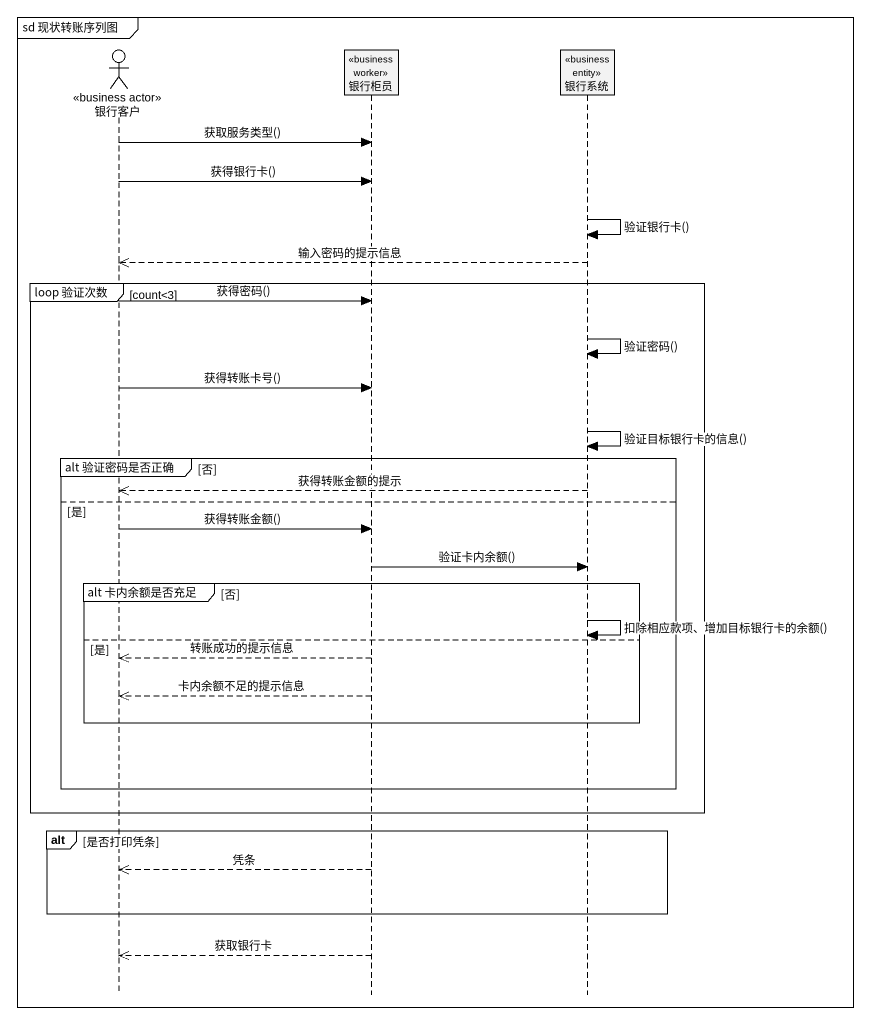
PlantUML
@startuml
mainframe sd 现状转账序列图
hide footbox
actor 银行客户 <<business actor>>
participant 银行柜员 <<business worker>>
participant 银行系统 <<business entity>>

银行客户 -> 银行柜员 : 获取服务类型()
银行客户 -> 银行柜员 : 获得银行卡()
银行系统 -> 银行系统 : 验证银行卡()
银行系统 -->> 银行客户 : 输入密码的提示信息
group loop 验证次数 [count<3]
  银行客户 -> 银行柜员 : 获得密码()
  银行系统 -> 银行系统 : 验证密码()
  银行客户 -> 银行柜员 : 获得转账卡号()
  银行系统 -> 银行系统 : 验证目标银行卡的信息()
  group alt 验证密码是否正确 [否]
    银行系统 -->> 银行客户 : 获得转账金额的提示
  else 是
    银行客户 -> 银行柜员 : 获得转账金额()
    银行柜员 -> 银行系统 : 验证卡内余额()
    group alt 卡内余额是否充足 [否]
      银行系统 -> 银行系统 : 扣除相应款项、增加目标银行卡的余额()
    else 是
      银行柜员 -->> 银行客户 : 转账成功的提示信息
      银行柜员 -->> 银行客户 : 卡内余额不足的提示信息
    end
  end
end
alt 是否打印凭条
  银行柜员 -->> 银行客户 : 凭条
end
银行柜员 -->> 银行客户 : 获取银行卡
@enduml
